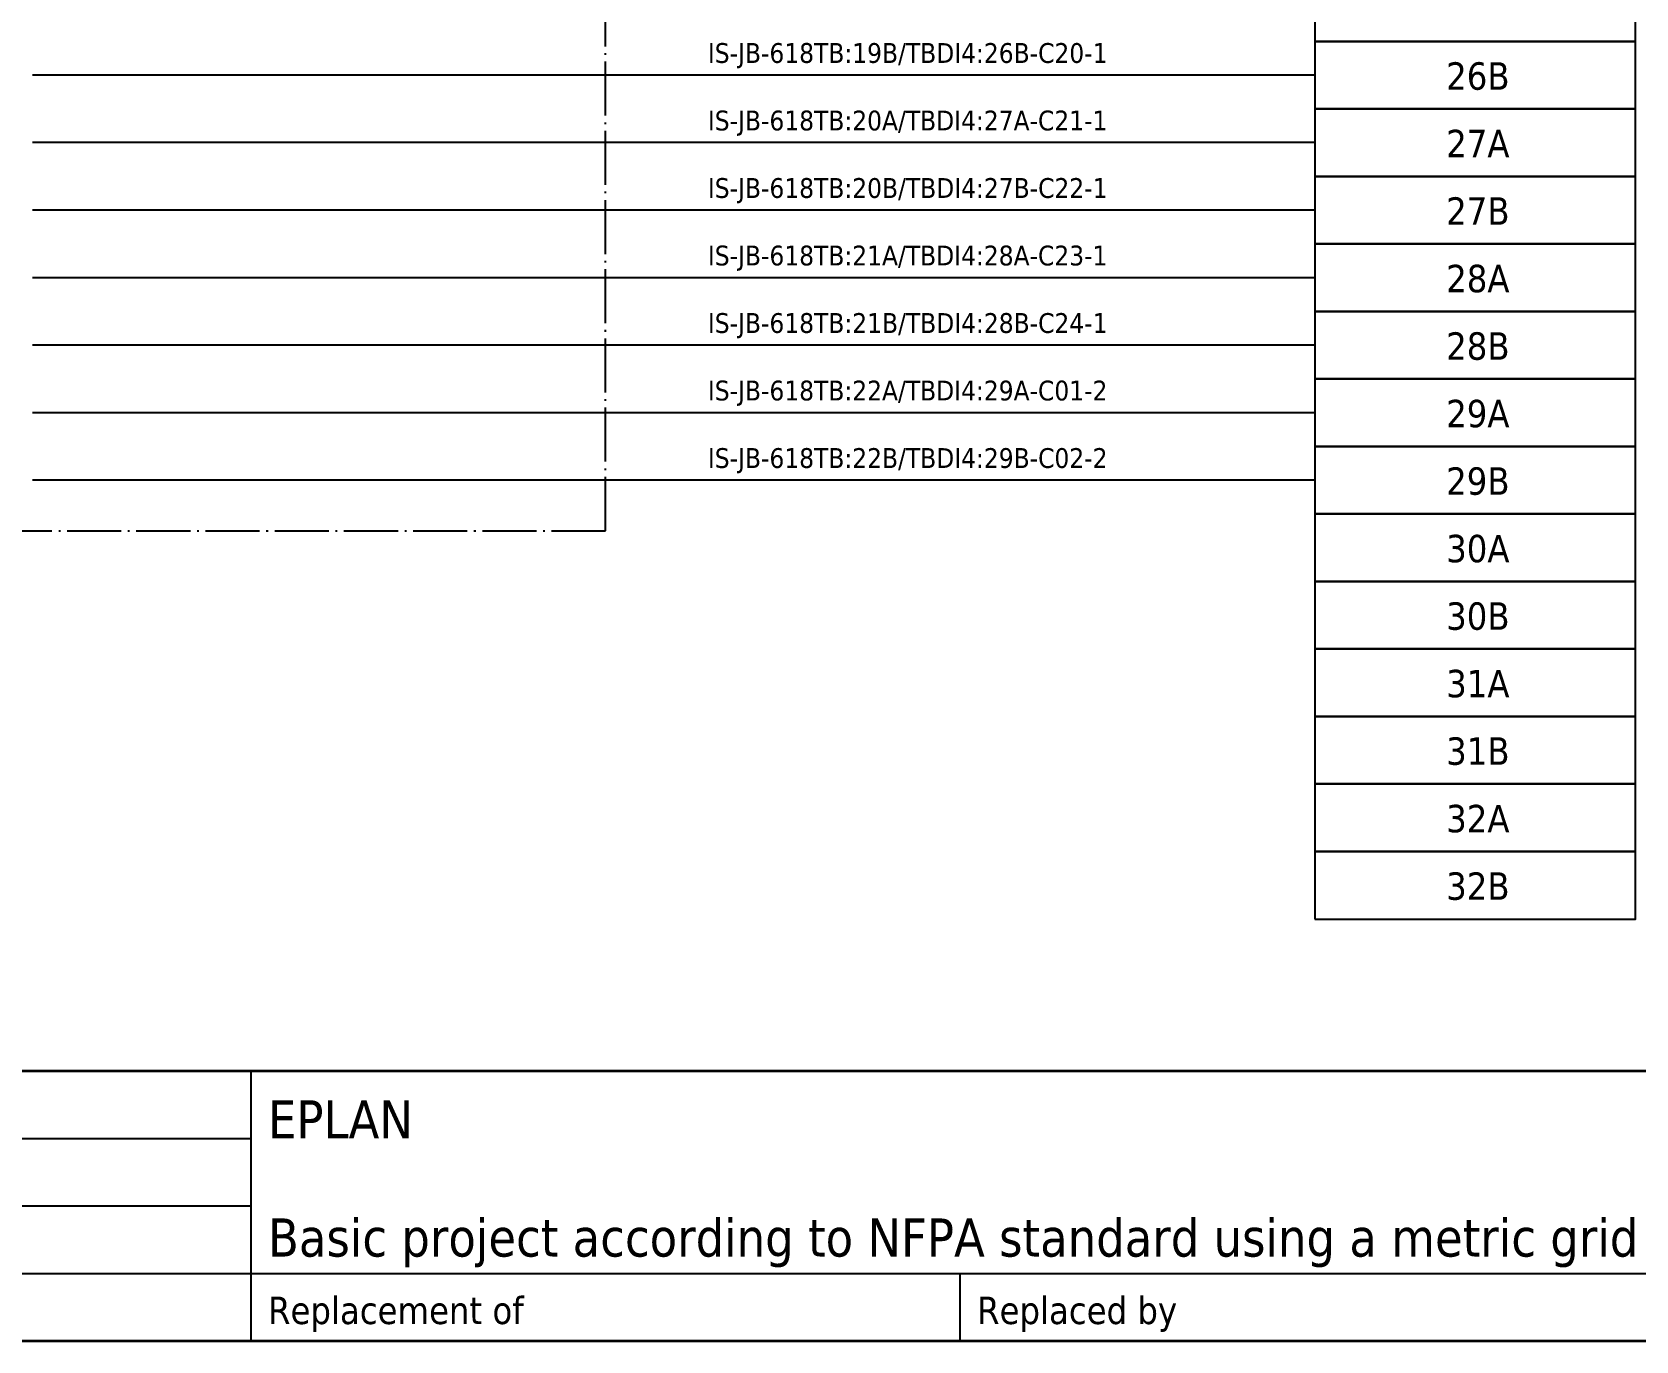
# Model space of a CAD drawing. Header units: millimetres. Extents: x 0 to 1792788, y -13 to 262234.
# Drawn here: x 87 to 182, y 0 to 77.6 of the extents above; entities that cross this region are included whole.
import ezdxf
from ezdxf.enums import TextEntityAlignment as Align

# ---------------------------------------------------------------- set-up
doc = ezdxf.new("R2010")
doc.units = ezdxf.units.MM
doc.linetypes.add('EPL_DASHDOT', pattern=[1, 0.8, -0.1, 0, -0.1])
for name, color, linetype, lineweight in [('EPLAN201', 7, 'Continuous', 35), ('EPLAN300', 5, 'Continuous', 25), ('EPLAN307', 134, 'EPL_DASHDOT', 25), ('EPLAN311', 7, 'Continuous', 25), ('EPLAN400', 5, 'Continuous', 35), ('EPLAN405', 7, 'Continuous', 25), ('EPLAN421', 5, 'Continuous', 35), ('EPLAN433', 251, 'Continuous', 35), ('EPLAN451', 7, 'Continuous', 35), ('EPLAN452', 7, 'Continuous', 35), ('EPLAN453', 7, 'Continuous', 35), ('EPLAN500', 7, 'Continuous', 35), ('EPLAN501', 7, 'Continuous', 35), ('EPLAN502', 7, 'Continuous', 35), ('EPLAN503', 7, 'Continuous', 35), ('EPLAN504', 7, 'Continuous', 35)]:
    doc.layers.add(name, color=color, linetype=linetype, lineweight=lineweight)
doc.styles.add('Tahoma', font='')
doc.styles.get('Tahoma').set_extended_font_data('Tahoma')

# ---------------------------------------------------------------- blocks, each defined once
blk = doc.blocks.new('EPLFRAME')
at = {"layer": 'EPLAN201', "linetype": 'Continuous', "lineweight": 35, "ltscale": 4}
blk.add_line((0, 16), (420, 16), dxfattribs=at)
at = {"layer": 'EPLAN201', "linetype": 'Continuous', "lineweight": 25, "ltscale": 4}
for p, q in [((100, 0), (100, 16)), ((0, 12), (100, 12)), ((0, 8), (100, 8)), ((0, 4), (184, 4)), ((142, 0), (142, 4))]:
    blk.add_line(p, q, dxfattribs=at)
at = {"layer": 'EPLAN201', "linetype": 'Continuous', "lineweight": 35, "ltscale": 4}
blk.add_lwpolyline([(0, 0), (420, 0), (420, 297), (0, 297)], close=True, dxfattribs=at)
at = {"layer": 'EPLAN201', "color": 7, "style": 'Tahoma'}
for s, p in [('Replacement of', (101, 1)), ('Replaced by', (143, 1))]:
    blk.add_text(s, height=1.6254, dxfattribs=at).set_placement(p)
at = {"layer": 'EPLAN451', "color": 7, "style": 'Tahoma'}
for tag, p, height in [('14_10014', (101, 12), 2.257), ('14_10015', (185, 12), 2.257), ('14_10011', (101, 5), 2.257), ('14_10013', (332, 5), 1.625), ('14_10151', (73, 1), 1.625), ('14_10300', (415, 1), 1.625)]:
    blk.add_attdef(tag, p, '', height=height, dxfattribs=at)
blk.add_attdef('4_25020', text='', height=1.625, dxfattribs=at).set_placement((413, 1), align=Align.RIGHT)
at = {"layer": 'EPLAN452', "color": 7, "style": 'Tahoma'}
for tag, p, height in [('4_11041', (1, 17), 2.257), ('4_11071[1]', (1, 13), 1.625), ('4_11074[1]', (21, 13), 1.625), ('4_11070[1]', (41, 13), 1.625), ('4_11024', (73, 13), 1.625), ('4_11011', (231, 12), 2.257), ('4_11030', (301, 12), 2.257), ('4_20132_1001', (374, 13), 1.625), ('4_11071[2]', (1, 9), 1.625), ('4_11074[2]', (21, 9), 1.625), ('4_11070[2]', (41, 9), 1.625), ('4_11022', (73, 9), 1.625), ('4_20134_1001', (374, 9), 1.625), ('4_11071[3]', (1, 5), 1.625), ('4_11074[3]', (21, 5), 1.625), ('4_11070[3]', (41, 5), 1.625), ('4_11080', (73, 5), 1.625), ('4_11059', (301, 5), 1.625)]:
    blk.add_attdef(tag, p, '', height=height, dxfattribs=at)
for tag, height, p in [('4_11040', 2.257, (419, 17)), ('4_11000', 1.625, (419, 5)), ('4_11085', 1.625, (141, 1)), ('4_11086', 1.625, (183, 1))]:
    blk.add_attdef(tag, text='', height=height, dxfattribs=at).set_placement(p, align=Align.RIGHT)
at = {"layer": 'EPLAN453', "color": 7, "style": 'Tahoma'}
for tag, p in [('53_19005_1', (21, 293)), ('53_19005', (63, 293)), ('53_19005_8', (105, 293)), ('53_19005_6', (147, 293)), ('53_19005_7', (189, 293)), ('53_19005_9', (231, 293)), ('53_19005_3', (273, 293)), ('53_19005_2', (315, 293)), ('53_19005_4', (357, 293)), ('53_19005_5', (399, 293))]:
    blk.add_attdef(tag, text='', height=1.355, dxfattribs=at).set_placement(p, align=Align.BOTTOM_CENTER)
blk = doc.blocks.new('EPLSYM_LibrarySPECIAL_en_US_Symbol427_Variant5_Placement1_51')
at = {"layer": 'EPLAN421', "color": 5, "style": 'Tahoma'}
for tag, p in [('17_20029[1]', (-0.9525, 3.335)), ('17_20029[2]', (20.0025, 3.335))]:
    blk.add_attdef(tag, text='', height=1.1739, dxfattribs=at).set_placement(p, align=Align.BOTTOM_RIGHT)
at = {"layer": 'EPLAN433', "color": 251, "style": 'Tahoma'}
blk.add_attdef('17_20406_1', text='', height=1.6254, dxfattribs=at).set_placement((0.9525, 1.5875), align=Align.BOTTOM_RIGHT)
blk.add_attdef('17_20406', text='', height=1.6254, dxfattribs=at).set_placement((0.9525, 1.5875), align=Align.BOTTOM_LEFT)
blk = doc.blocks.new('EPLSYM_LibrarySPECIAL_en_US_Symbol427_Variant5_Placement1_52')
at = {"layer": 'EPLAN421', "color": 5, "style": 'Tahoma'}
for tag, p in [('17_20029[1]', (-0.9525, 3.335)), ('17_20029[2]', (20.0025, 3.335))]:
    blk.add_attdef(tag, text='', height=1.1739, dxfattribs=at).set_placement(p, align=Align.BOTTOM_RIGHT)
at = {"layer": 'EPLAN433', "color": 251, "style": 'Tahoma'}
blk.add_attdef('17_20406_1', text='', height=1.6254, dxfattribs=at).set_placement((0.9525, 1.5875), align=Align.BOTTOM_RIGHT)
blk.add_attdef('17_20406', text='', height=1.6254, dxfattribs=at).set_placement((0.9525, 1.5875), align=Align.BOTTOM_LEFT)
blk = doc.blocks.new('EPLSYM_LibrarySPECIAL_en_US_Symbol427_Variant5_Placement1_53')
at = {"layer": 'EPLAN421', "color": 5, "style": 'Tahoma'}
for tag, p in [('17_20029[1]', (-0.9525, 3.335)), ('17_20029[2]', (20.0025, 3.335))]:
    blk.add_attdef(tag, text='', height=1.1739, dxfattribs=at).set_placement(p, align=Align.BOTTOM_RIGHT)
at = {"layer": 'EPLAN433', "color": 251, "style": 'Tahoma'}
blk.add_attdef('17_20406_1', text='', height=1.6254, dxfattribs=at).set_placement((0.9525, 1.5875), align=Align.BOTTOM_RIGHT)
blk.add_attdef('17_20406', text='', height=1.6254, dxfattribs=at).set_placement((0.9525, 1.5875), align=Align.BOTTOM_LEFT)
blk = doc.blocks.new('EPLSYM_LibrarySPECIAL_en_US_Symbol427_Variant5_Placement1_54')
at = {"layer": 'EPLAN421', "color": 5, "style": 'Tahoma'}
for tag, p in [('17_20029[1]', (-0.9525, 3.335)), ('17_20029[2]', (20.0025, 3.335))]:
    blk.add_attdef(tag, text='', height=1.1739, dxfattribs=at).set_placement(p, align=Align.BOTTOM_RIGHT)
at = {"layer": 'EPLAN433', "color": 251, "style": 'Tahoma'}
blk.add_attdef('17_20406_1', text='', height=1.6254, dxfattribs=at).set_placement((0.9525, 1.5875), align=Align.BOTTOM_RIGHT)
blk.add_attdef('17_20406', text='', height=1.6254, dxfattribs=at).set_placement((0.9525, 1.5875), align=Align.BOTTOM_LEFT)
blk = doc.blocks.new('EPLSYM_LibrarySPECIAL_en_US_Symbol427_Variant5_Placement1_55')
at = {"layer": 'EPLAN421', "color": 5, "style": 'Tahoma'}
for tag, p in [('17_20029[1]', (-0.9525, 3.335)), ('17_20029[2]', (20.0025, 3.335))]:
    blk.add_attdef(tag, text='', height=1.1739, dxfattribs=at).set_placement(p, align=Align.BOTTOM_RIGHT)
at = {"layer": 'EPLAN433', "color": 251, "style": 'Tahoma'}
blk.add_attdef('17_20406_1', text='', height=1.6254, dxfattribs=at).set_placement((0.9525, 1.5875), align=Align.BOTTOM_RIGHT)
blk.add_attdef('17_20406', text='', height=1.6254, dxfattribs=at).set_placement((0.9525, 1.5875), align=Align.BOTTOM_LEFT)
blk = doc.blocks.new('EPLSYM_LibrarySPECIAL_en_US_Symbol427_Variant5_Placement1_56')
at = {"layer": 'EPLAN421', "color": 5, "style": 'Tahoma'}
for tag, p in [('17_20029[1]', (-0.9525, 3.335)), ('17_20029[2]', (20.0025, 3.335))]:
    blk.add_attdef(tag, text='', height=1.1739, dxfattribs=at).set_placement(p, align=Align.BOTTOM_RIGHT)
at = {"layer": 'EPLAN433', "color": 251, "style": 'Tahoma'}
blk.add_attdef('17_20406_1', text='', height=1.6254, dxfattribs=at).set_placement((0.9525, 1.5875), align=Align.BOTTOM_RIGHT)
blk.add_attdef('17_20406', text='', height=1.6254, dxfattribs=at).set_placement((0.9525, 1.5875), align=Align.BOTTOM_LEFT)
blk = doc.blocks.new('EPLSYM_LibrarySPECIAL_en_US_Symbol427_Variant5_Placement1_57')
at = {"layer": 'EPLAN421', "color": 5, "style": 'Tahoma'}
for tag, p in [('17_20029[1]', (-0.9525, 3.335)), ('17_20029[2]', (20.0025, 3.335))]:
    blk.add_attdef(tag, text='', height=1.1739, dxfattribs=at).set_placement(p, align=Align.BOTTOM_RIGHT)
at = {"layer": 'EPLAN433', "color": 251, "style": 'Tahoma'}
blk.add_attdef('17_20406_1', text='', height=1.6254, dxfattribs=at).set_placement((0.9525, 1.5875), align=Align.BOTTOM_RIGHT)
blk.add_attdef('17_20406', text='', height=1.6254, dxfattribs=at).set_placement((0.9525, 1.5875), align=Align.BOTTOM_LEFT)
blk = doc.blocks.new('EPLSYM_LibrarySPECIAL_en_US_Symbol427_Variant5_Placement1_58')
at = {"layer": 'EPLAN421', "color": 5, "style": 'Tahoma'}
for tag, p in [('17_20029[1]', (-0.9525, 3.335)), ('17_20029[2]', (20.0025, 3.335))]:
    blk.add_attdef(tag, text='', height=1.1739, dxfattribs=at).set_placement(p, align=Align.BOTTOM_RIGHT)
at = {"layer": 'EPLAN433', "color": 251, "style": 'Tahoma'}
blk.add_attdef('17_20406_1', text='', height=1.6254, dxfattribs=at).set_placement((0.9525, 1.5875), align=Align.BOTTOM_RIGHT)
blk.add_attdef('17_20406', text='', height=1.6254, dxfattribs=at).set_placement((0.9525, 1.5875), align=Align.BOTTOM_LEFT)
blk = doc.blocks.new('EPLSYM_LibrarySPECIAL_en_US_Symbol427_Variant5_Placement1_59')
at = {"layer": 'EPLAN421', "color": 5, "style": 'Tahoma'}
for tag, p in [('17_20029[1]', (-0.9525, 3.335)), ('17_20029[2]', (20.0025, 3.335))]:
    blk.add_attdef(tag, text='', height=1.1739, dxfattribs=at).set_placement(p, align=Align.BOTTOM_RIGHT)
at = {"layer": 'EPLAN433', "color": 251, "style": 'Tahoma'}
blk.add_attdef('17_20406_1', text='', height=1.6254, dxfattribs=at).set_placement((0.9525, 1.5875), align=Align.BOTTOM_RIGHT)
blk.add_attdef('17_20406', text='', height=1.6254, dxfattribs=at).set_placement((0.9525, 1.5875), align=Align.BOTTOM_LEFT)
blk = doc.blocks.new('EPLSYM_LibrarySPECIAL_en_US_Symbol427_Variant5_Placement1_60')
at = {"layer": 'EPLAN421', "color": 5, "style": 'Tahoma'}
for tag, p in [('17_20029[1]', (-0.9525, 3.335)), ('17_20029[2]', (20.0025, 3.335))]:
    blk.add_attdef(tag, text='', height=1.1739, dxfattribs=at).set_placement(p, align=Align.BOTTOM_RIGHT)
at = {"layer": 'EPLAN433', "color": 251, "style": 'Tahoma'}
blk.add_attdef('17_20406_1', text='', height=1.6254, dxfattribs=at).set_placement((0.9525, 1.5875), align=Align.BOTTOM_RIGHT)
blk.add_attdef('17_20406', text='', height=1.6254, dxfattribs=at).set_placement((0.9525, 1.5875), align=Align.BOTTOM_LEFT)
blk = doc.blocks.new('EPLSYM_LibrarySPECIAL_en_US_Symbol427_Variant5_Placement1_61')
at = {"layer": 'EPLAN421', "color": 5, "style": 'Tahoma'}
for tag, p in [('17_20029[1]', (-0.9525, 3.335)), ('17_20029[2]', (20.0025, 3.335))]:
    blk.add_attdef(tag, text='', height=1.1739, dxfattribs=at).set_placement(p, align=Align.BOTTOM_RIGHT)
at = {"layer": 'EPLAN433', "color": 251, "style": 'Tahoma'}
blk.add_attdef('17_20406_1', text='', height=1.6254, dxfattribs=at).set_placement((0.9525, 1.5875), align=Align.BOTTOM_RIGHT)
blk.add_attdef('17_20406', text='', height=1.6254, dxfattribs=at).set_placement((0.9525, 1.5875), align=Align.BOTTOM_LEFT)
blk = doc.blocks.new('EPLSYM_LibrarySPECIAL_en_US_Symbol427_Variant5_Placement1_62')
at = {"layer": 'EPLAN421', "color": 5, "style": 'Tahoma'}
for tag, p in [('17_20029[1]', (-0.9525, 3.335)), ('17_20029[2]', (20.0025, 3.335))]:
    blk.add_attdef(tag, text='', height=1.1739, dxfattribs=at).set_placement(p, align=Align.BOTTOM_RIGHT)
at = {"layer": 'EPLAN433', "color": 251, "style": 'Tahoma'}
blk.add_attdef('17_20406_1', text='', height=1.6254, dxfattribs=at).set_placement((0.9525, 1.5875), align=Align.BOTTOM_RIGHT)
blk.add_attdef('17_20406', text='', height=1.6254, dxfattribs=at).set_placement((0.9525, 1.5875), align=Align.BOTTOM_LEFT)
blk = doc.blocks.new('EPLSYM_LibrarySPECIAL_en_US_Symbol427_Variant5_Placement1_63')
at = {"layer": 'EPLAN421', "color": 5, "style": 'Tahoma'}
for tag, p in [('17_20029[1]', (-0.9525, 3.335)), ('17_20029[2]', (20.0025, 3.335))]:
    blk.add_attdef(tag, text='', height=1.1739, dxfattribs=at).set_placement(p, align=Align.BOTTOM_RIGHT)
at = {"layer": 'EPLAN433', "color": 251, "style": 'Tahoma'}
blk.add_attdef('17_20406_1', text='', height=1.6254, dxfattribs=at).set_placement((0.9525, 1.5875), align=Align.BOTTOM_RIGHT)
blk.add_attdef('17_20406', text='', height=1.6254, dxfattribs=at).set_placement((0.9525, 1.5875), align=Align.BOTTOM_LEFT)
blk = doc.blocks.new('EPLSYM_LibrarySPECIAL_Symbol308_Variant0_Placement0')
at = {"layer": 'EPLAN405', "color": 7, "style": 'Tahoma'}
for tag, p in [('17_31011', (1.5, 6.35)), ('17_31002', (1.5, 0.5))]:
    blk.add_attdef(tag, text='', height=1.174, dxfattribs=at).set_placement(p, align=Align.BOTTOM_LEFT)
for tag, p in [('17_31004', (1.5, 4.4)), ('17_31003', (1.5, 2.45))]:
    blk.add_attdef(tag, p, '', height=1.174, dxfattribs=at)
blk = doc.blocks.new('EPLSYM_LibrarySPECIAL_Symbol2_Variant0_Placement1_20')
at = {"layer": 'EPLAN307', "lineweight": 25, "ltscale": 4}
blk.add_lwpolyline([(0, -110), (118, -110), (118, 0), (0, 0)], close=True, dxfattribs=at)
at = {"layer": 'EPLAN400', "color": 5, "style": 'Tahoma'}
blk.add_attdef('88_20010', text='', height=2.2575, dxfattribs=at).set_placement((-1.5, -0.9515), align=Align.TOP_RIGHT)
at = {"layer": 'EPLAN500', "color": 7, "style": 'Tahoma'}
blk.add_attdef('88_20027', text='', height=1.6254, dxfattribs=at).set_placement((-1.5, -4.57508), align=Align.TOP_RIGHT)
at = {"layer": 'EPLAN501', "color": 7, "style": 'Tahoma'}
blk.add_attdef('88_20011', text='', height=1.6254, dxfattribs=at).set_placement((-1.5, -9.97508), align=Align.TOP_RIGHT)
at = {"layer": 'EPLAN502', "color": 7, "style": 'Tahoma'}
blk.add_attdef('88_20025', text='', height=1.6254, dxfattribs=at).set_placement((-1.5, -12.67508), align=Align.TOP_RIGHT)
at = {"layer": 'EPLAN503', "color": 7, "style": 'Tahoma'}
blk.add_attdef('88_20024', text='', height=1.6254, dxfattribs=at).set_placement((-1.5, -15.37508), align=Align.TOP_RIGHT)
at = {"layer": 'EPLAN504', "color": 7, "style": 'Tahoma'}
blk.add_attdef('88_20901[1]', text='', height=1.6254, dxfattribs=at).set_placement((-1.5, -7.27508), align=Align.TOP_RIGHT)

msp = doc.modelspace()

# ---------------------------------------------------------------- linework, layer by layer
at = {"layer": 'EPLAN300', "lineweight": 25, "ltscale": 4}
for points in [[(163, 77), (182, 77), (182, 81), (163, 81)], [(163, 73), (182, 73), (182, 77), (163, 77)], [(163, 69), (182, 69), (182, 73), (163, 73)], [(163, 65), (182, 65), (182, 69), (163, 69)], [(163, 61), (182, 61), (182, 65), (163, 65)], [(163, 57), (182, 57), (182, 61), (163, 61)], [(163, 53), (182, 53), (182, 57), (163, 57)], [(163, 49), (182, 49), (182, 53), (163, 53)], [(163, 45), (182, 45), (182, 49), (163, 49)], [(163, 41), (182, 41), (182, 45), (163, 45)], [(163, 37), (182, 37), (182, 41), (163, 41)], [(163, 33), (182, 33), (182, 37), (163, 37)], [(163, 29), (182, 29), (182, 33), (163, 33)], [(163, 25), (182, 25), (182, 29), (163, 29)]]:
    msp.add_lwpolyline(points, close=True, dxfattribs=at)
at = {"layer": 'EPLAN311', "color": 7, "ltscale": 4}
for p, q in [((163, 75), (87.05, 75)), ((163, 71), (87.05, 71)), ((163, 67), (87.05, 67)), ((163, 63), (87.05, 63)), ((163, 59), (87.05, 59)), ((163, 55), (87.05, 55)), ((163, 51), (87.05, 51))]:
    msp.add_line(p, q, dxfattribs=at)

# ---------------------------------------------------------------- block references
ref = msp.add_blockref('EPLFRAME', (0, 0))
ref.add_attrib('14_10011', 'Basic project according to NFPA standard using a metric grid', (101, 5), dxfattribs={"layer": 'EPLAN451', "color": 7, "height": 2.2575, "style": 'Tahoma'})
ref.add_attrib('14_10014', 'EPLAN', (101, 12), dxfattribs={"layer": 'EPLAN451', "color": 7, "height": 2.2575, "style": 'Tahoma'})
msp.add_blockref('EPLSYM_LibrarySPECIAL_Symbol2_Variant0_Placement1_20', (3, 158))
ref = msp.add_blockref('EPLSYM_LibrarySPECIAL_Symbol308_Variant0_Placement0', (127, 75))
ref.add_attrib('17_31011', 'IS-JB-618TB:19B/TBDI4:26B-C20-1', dxfattribs={"layer": 'EPLAN405', "color": 7, "height": 1.1739, "style": 'Tahoma'}).set_placement((127.055, 75.374), align=Align.BOTTOM_LEFT)
ref = msp.add_blockref('EPLSYM_LibrarySPECIAL_en_US_Symbol427_Variant5_Placement1_51', (163, 75))
ref.add_attrib('17_20011', '26B', dxfattribs={"layer": 'EPLAN501', "color": 7, "height": 1.6254, "style": 'Tahoma'}).set_placement((172.661, 73.65), align=Align.BOTTOM_CENTER)
ref = msp.add_blockref('EPLSYM_LibrarySPECIAL_Symbol308_Variant0_Placement0', (127, 71))
ref.add_attrib('17_31011', 'IS-JB-618TB:20A/TBDI4:27A-C21-1', dxfattribs={"layer": 'EPLAN405', "color": 7, "height": 1.1739, "style": 'Tahoma'}).set_placement((127.055, 71.374), align=Align.BOTTOM_LEFT)
ref = msp.add_blockref('EPLSYM_LibrarySPECIAL_en_US_Symbol427_Variant5_Placement1_52', (163, 71))
ref.add_attrib('17_20011', '27A', dxfattribs={"layer": 'EPLAN501', "color": 7, "height": 1.6254, "style": 'Tahoma'}).set_placement((172.661, 69.65), align=Align.BOTTOM_CENTER)
ref = msp.add_blockref('EPLSYM_LibrarySPECIAL_Symbol308_Variant0_Placement0', (127, 67))
ref.add_attrib('17_31011', 'IS-JB-618TB:20B/TBDI4:27B-C22-1', dxfattribs={"layer": 'EPLAN405', "color": 7, "height": 1.1739, "style": 'Tahoma'}).set_placement((127.055, 67.374), align=Align.BOTTOM_LEFT)
ref = msp.add_blockref('EPLSYM_LibrarySPECIAL_en_US_Symbol427_Variant5_Placement1_53', (163, 67))
ref.add_attrib('17_20011', '27B', dxfattribs={"layer": 'EPLAN501', "color": 7, "height": 1.6254, "style": 'Tahoma'}).set_placement((172.661, 65.65), align=Align.BOTTOM_CENTER)
ref = msp.add_blockref('EPLSYM_LibrarySPECIAL_Symbol308_Variant0_Placement0', (127, 63))
ref.add_attrib('17_31011', 'IS-JB-618TB:21A/TBDI4:28A-C23-1', dxfattribs={"layer": 'EPLAN405', "color": 7, "height": 1.1739, "style": 'Tahoma'}).set_placement((127.055, 63.374), align=Align.BOTTOM_LEFT)
ref = msp.add_blockref('EPLSYM_LibrarySPECIAL_en_US_Symbol427_Variant5_Placement1_54', (163, 63))
ref.add_attrib('17_20011', '28A', dxfattribs={"layer": 'EPLAN501', "color": 7, "height": 1.6254, "style": 'Tahoma'}).set_placement((172.661, 61.65), align=Align.BOTTOM_CENTER)
ref = msp.add_blockref('EPLSYM_LibrarySPECIAL_Symbol308_Variant0_Placement0', (127, 59))
ref.add_attrib('17_31011', 'IS-JB-618TB:21B/TBDI4:28B-C24-1', dxfattribs={"layer": 'EPLAN405', "color": 7, "height": 1.1739, "style": 'Tahoma'}).set_placement((127.055, 59.374), align=Align.BOTTOM_LEFT)
ref = msp.add_blockref('EPLSYM_LibrarySPECIAL_en_US_Symbol427_Variant5_Placement1_55', (163, 59))
ref.add_attrib('17_20011', '28B', dxfattribs={"layer": 'EPLAN501', "color": 7, "height": 1.6254, "style": 'Tahoma'}).set_placement((172.661, 57.65), align=Align.BOTTOM_CENTER)
ref = msp.add_blockref('EPLSYM_LibrarySPECIAL_Symbol308_Variant0_Placement0', (127, 55))
ref.add_attrib('17_31011', 'IS-JB-618TB:22A/TBDI4:29A-C01-2', dxfattribs={"layer": 'EPLAN405', "color": 7, "height": 1.1739, "style": 'Tahoma'}).set_placement((127.055, 55.374), align=Align.BOTTOM_LEFT)
ref = msp.add_blockref('EPLSYM_LibrarySPECIAL_en_US_Symbol427_Variant5_Placement1_56', (163, 55))
ref.add_attrib('17_20011', '29A', dxfattribs={"layer": 'EPLAN501', "color": 7, "height": 1.6254, "style": 'Tahoma'}).set_placement((172.661, 53.65), align=Align.BOTTOM_CENTER)
ref = msp.add_blockref('EPLSYM_LibrarySPECIAL_Symbol308_Variant0_Placement0', (127, 51))
ref.add_attrib('17_31011', 'IS-JB-618TB:22B/TBDI4:29B-C02-2', dxfattribs={"layer": 'EPLAN405', "color": 7, "height": 1.1739, "style": 'Tahoma'}).set_placement((127.055, 51.374), align=Align.BOTTOM_LEFT)
ref = msp.add_blockref('EPLSYM_LibrarySPECIAL_en_US_Symbol427_Variant5_Placement1_57', (163, 51))
ref.add_attrib('17_20011', '29B', dxfattribs={"layer": 'EPLAN501', "color": 7, "height": 1.6254, "style": 'Tahoma'}).set_placement((172.661, 49.65), align=Align.BOTTOM_CENTER)
ref = msp.add_blockref('EPLSYM_LibrarySPECIAL_en_US_Symbol427_Variant5_Placement1_58', (163, 47))
ref.add_attrib('17_20011', '30A', dxfattribs={"layer": 'EPLAN501', "color": 7, "height": 1.6254, "style": 'Tahoma'}).set_placement((172.661, 45.65), align=Align.BOTTOM_CENTER)
ref = msp.add_blockref('EPLSYM_LibrarySPECIAL_en_US_Symbol427_Variant5_Placement1_59', (163, 43))
ref.add_attrib('17_20011', '30B', dxfattribs={"layer": 'EPLAN501', "color": 7, "height": 1.6254, "style": 'Tahoma'}).set_placement((172.661, 41.65), align=Align.BOTTOM_CENTER)
ref = msp.add_blockref('EPLSYM_LibrarySPECIAL_en_US_Symbol427_Variant5_Placement1_60', (163, 39))
ref.add_attrib('17_20011', '31A', dxfattribs={"layer": 'EPLAN501', "color": 7, "height": 1.6254, "style": 'Tahoma'}).set_placement((172.661, 37.65), align=Align.BOTTOM_CENTER)
ref = msp.add_blockref('EPLSYM_LibrarySPECIAL_en_US_Symbol427_Variant5_Placement1_61', (163, 35))
ref.add_attrib('17_20011', '31B', dxfattribs={"layer": 'EPLAN501', "color": 7, "height": 1.6254, "style": 'Tahoma'}).set_placement((172.661, 33.65), align=Align.BOTTOM_CENTER)
ref = msp.add_blockref('EPLSYM_LibrarySPECIAL_en_US_Symbol427_Variant5_Placement1_62', (163, 31))
ref.add_attrib('17_20011', '32A', dxfattribs={"layer": 'EPLAN501', "color": 7, "height": 1.6254, "style": 'Tahoma'}).set_placement((172.661, 29.65), align=Align.BOTTOM_CENTER)
ref = msp.add_blockref('EPLSYM_LibrarySPECIAL_en_US_Symbol427_Variant5_Placement1_63', (163, 27))
ref.add_attrib('17_20011', '32B', dxfattribs={"layer": 'EPLAN501', "color": 7, "height": 1.6254, "style": 'Tahoma'}).set_placement((172.661, 25.65), align=Align.BOTTOM_CENTER)

doc.saveas('drawing.dxf')
